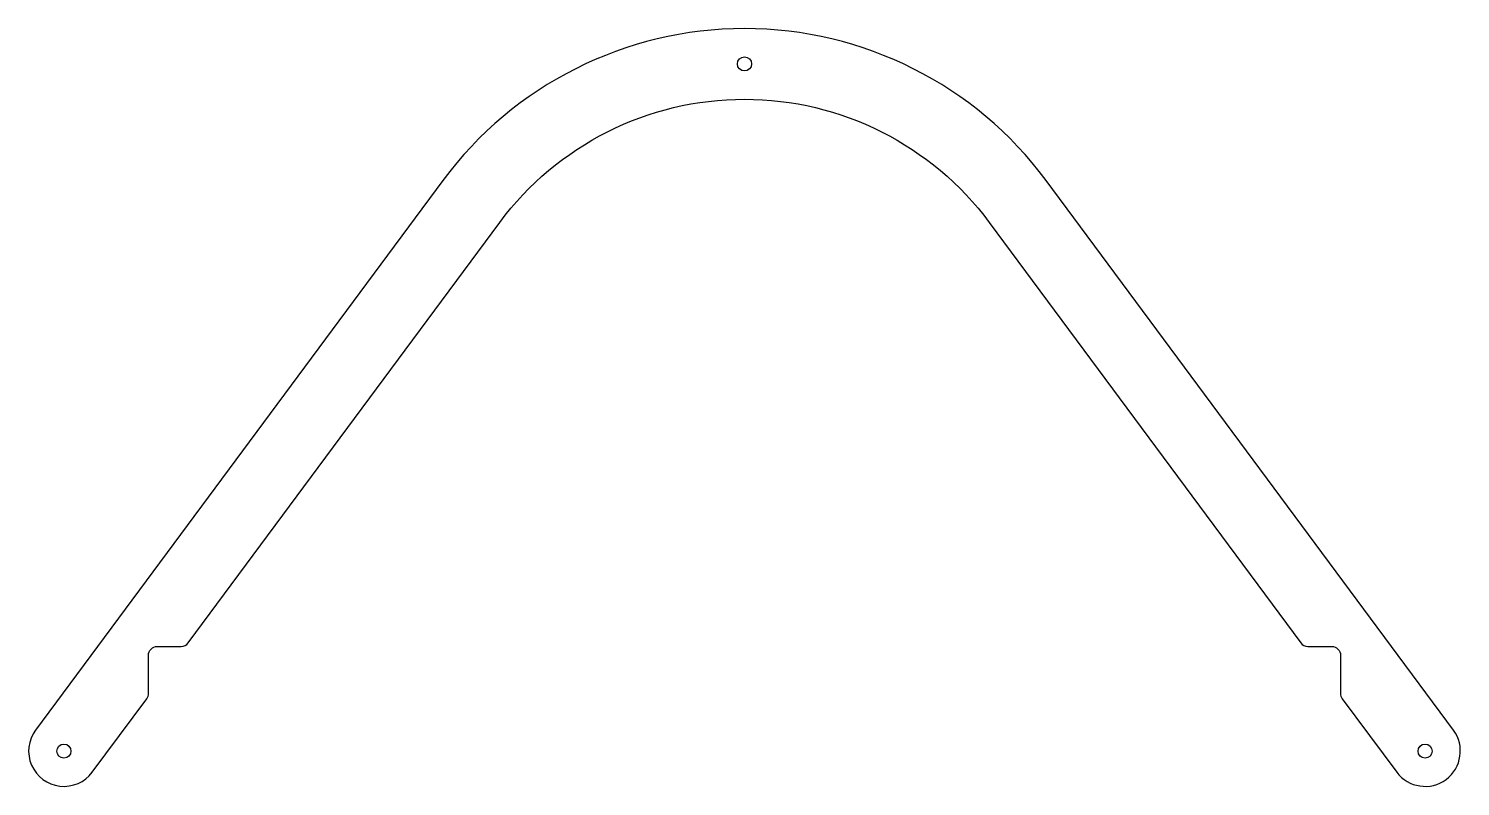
# Model space of a CAD drawing. Header units: millimetres. Extents: x -162 to 162, y 123 to 295.
import ezdxf

# ---------------------------------------------------------------- set-up
doc = ezdxf.new("R2010")
doc.units = ezdxf.units.MM
doc.layers.get('0').update_dxf_attribs({"linetype": 'CONTINUOUS'})

msp = doc.modelspace()

# ---------------------------------------------------------------- linework, layer by layer
msp.add_lwpolyline([(126.01, 155.81, 0.237636), (127.62, 155), (133, 155, -0.414214), (135, 153), (135, 144.34, 0.160754), (135.39, 143.14), (147.71, 126.52, 0.999999), (160.56, 136.05), (68.3, 260.6, 0.503718), (-68.3, 260.6), (-160.56, 136.05, 1.000001), (-147.71, 126.52), (-135.39, 143.14, 0.160754), (-135, 144.34), (-135, 153, -0.414214), (-133, 155), (-127.62, 155, 0.237636), (-126.01, 155.81), (-55.44, 251.07, -0.503718), (55.44, 251.07)], format="xyb", close=True)
for centre in [(0, 287), (-154.14, 131.28), (154.14, 131.28)]:
    msp.add_circle(centre, 1.6)

doc.saveas('drawing.dxf')
